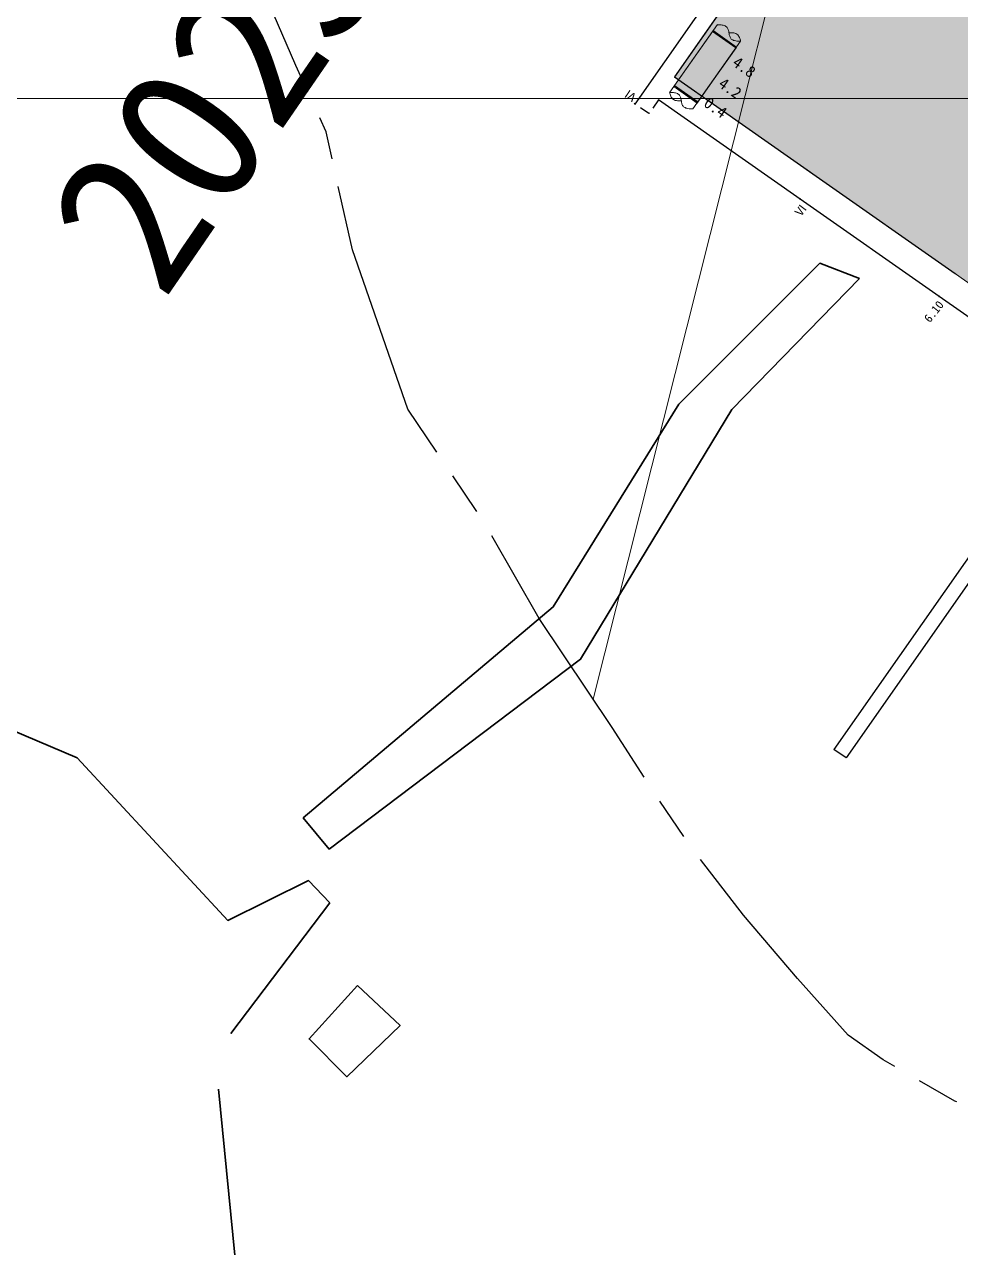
# Model space of a CAD drawing. Header units: inches. Extents: x 36473197 to 36486087, y 3899343 to 3911260.
# Drawn here: x 36479077.5 to 36479405.3, y 3903597.6 to 3904025.9 of the extents above; entities that cross this region are included whole.
import ezdxf

# ---------------------------------------------------------------- set-up
doc = ezdxf.new("R2010")
doc.units = ezdxf.units.IN
doc.header["$MEASUREMENT"] = 0
doc.linetypes.add('可采边界', pattern=[0.047, 0.02, -0.002, 0.003, -0.002, 0.02])
doc.linetypes.add('虚线', pattern=[0.0045, 0.00175, -0.001, 0.00175])
for name, color, linetype, lineweight in [('4煤底板等值线', 7, 'Continuous', 0), ('可采边界', 7, 'Continuous', 0), ('小柱状', 7, 'Continuous', 0), ('居民地', 7, 'Continuous', 0), ('居民地新', 7, 'Continuous', 0), ('巷道', 7, 'Continuous', 0), ('巷道掘进尺', 7, 'Continuous', 0), ('巷道注记', 7, 'Continuous', 0), ('经纬网', 7, 'Continuous', 0), ('西区开拓设计', 7, 'Continuous', 0), ('采掘图', 7, 'Continuous', 0), ('采空区', 7, 'Continuous', 0)]:
    doc.layers.add(name, color=color, linetype=linetype, lineweight=lineweight)
doc.styles.add('宋体', font='SIMSUN.TTC')
doc.styles.add('黑体', font='simhei.ttf')

msp = doc.modelspace()

# ---------------------------------------------------------------- hatches: boundary and pattern name
at = {"layer": '小柱状'}
msp.add_hatch(color=7, dxfattribs=at).paths.add_polyline_path([(36479305.12, 3904004.56), (36479313.29, 3903998.8), (36479326.66, 3904017.76), (36479318.49, 3904023.52)], flags=17)
at = {"layer": '小柱状', "lineweight": 0}
h = msp.add_hatch(dxfattribs=at)
h.set_pattern_fill('细粒砂岩_1', color=256, scale=100, angle=-35, style=0, pattern_type=2)
h.set_pattern_definition([(145, (36479318.69775, 3904017.6608), (-0.344146, -0.49149), [0.007222, -0.592778]), (145, (36479318.7019, 3904017.6591), (-0.344146, -0.49149), [0.016, -0.584]), (145, (36479318.70454, 3904017.6585), (-0.344146, -0.49149), [0.021, -0.579]), (145, (36479318.70697, 3904017.658), (-0.344146, -0.49149), [0.02552, -0.57448]), (145, (36479318.7086, 3904017.6581), (-0.344146, -0.49149), [0.02812, -0.57188]), (145, (36479318.71025, 3904017.65816), (-0.344146, -0.49149), [0.03072, -0.56928]), (145, (36479318.7119, 3904017.65823), (-0.344146, -0.49149), [0.03332, -0.56668]), (145, (36479318.71344, 3904017.65837), (-0.344146, -0.49149), [0.035708, -0.564292]), (145, (36479318.71464, 3904017.65874), (-0.344146, -0.49149), [0.037246, -0.562754]), (145, (36479318.71584, 3904017.6591), (-0.344146, -0.49149), [0.038785, -0.561215]), (145, (36479318.71705, 3904017.6595), (-0.344146, -0.49149), [0.040323, -0.559677]), (145, (36479318.71825, 3904017.6599), (-0.344146, -0.49149), [0.04186, -0.55814]), (145, (36479318.71945, 3904017.66026), (-0.344146, -0.49149), [9e-17, -0.6]), (145, (36479318.71945, 3904017.66026), (-0.344146, -0.49149), [0.0434, -0.5566]), (145, (36479318.72035, 3904017.66085), (-0.344146, -0.49149), [0.0442, -0.5558]), (145, (36479318.72126, 3904017.66144), (-0.344146, -0.49149), [0.045, -0.555]), (145, (36479318.72216, 3904017.662), (-0.344146, -0.49149), [0.0458, -0.5542]), (145, (36479318.72306, 3904017.6626), (-0.344146, -0.49149), [0.0466, -0.5534]), (145, (36479318.72396, 3904017.6632), (-0.344146, -0.49149), [0.0474, -0.5526]), (145, (36479318.72486, 3904017.6638), (-0.344146, -0.49149), [4e-17, -0.6]), (145, (36479318.72486, 3904017.6638), (-0.344146, -0.49149), [0.0482, -0.5518]), (145, (36479318.72555, 3904017.66453), (-0.344146, -0.49149), [0.048477, -0.551523]), (145, (36479318.72624, 3904017.6653), (-0.344146, -0.49149), [0.048754, -0.551246]), (145, (36479318.7269, 3904017.666), (-0.344146, -0.49149), [0.04903, -0.55097]), (145, (36479318.7276, 3904017.66675), (-0.344146, -0.49149), [0.049308, -0.550692]), (145, (36479318.7283, 3904017.6675), (-0.344146, -0.49149), [0.049585, -0.550415]), (145, (36479318.729, 3904017.66823), (-0.344146, -0.49149), [0.04986, -0.55014]), (145, (36479318.72956, 3904017.66905), (-0.344146, -0.49149), [0.04986, -0.55014]), (145, (36479318.73, 3904017.66995), (-0.344146, -0.49149), [0.049585, -0.550415]), (145, (36479318.7305, 3904017.67085), (-0.344146, -0.49149), [0.049308, -0.550692]), (145, (36479318.73094, 3904017.67175), (-0.344146, -0.49149), [0.04903, -0.55097]), (145, (36479318.7314, 3904017.67265), (-0.344146, -0.49149), [0.048754, -0.551246]), (145, (36479318.73186, 3904017.67354), (-0.344146, -0.49149), [0.048477, -0.551523]), (145, (36479318.7323, 3904017.67444), (-0.344146, -0.49149), [0.0482, -0.5518]), (145, (36479318.69283, 3904017.7021), (-0.344146, -0.49149), [4e-17, -0.6]), (145, (36479318.73256, 3904017.6755), (-0.344146, -0.49149), [0.0474, -0.5526]), (145, (36479318.7328, 3904017.67654), (-0.344146, -0.49149), [0.0466, -0.5534]), (145, (36479318.73306, 3904017.6776), (-0.344146, -0.49149), [0.0458, -0.5542]), (145, (36479318.7333, 3904017.67864), (-0.344146, -0.49149), [0.045, -0.555]), (145, (36479318.73355, 3904017.6797), (-0.344146, -0.49149), [0.0442, -0.5558]), (145, (36479318.7338, 3904017.68073), (-0.344146, -0.49149), [0.0434, -0.5566]), (145, (36479318.69824, 3904017.7056), (-0.344146, -0.49149), [0, -0.6]), (145, (36479318.73374, 3904017.682), (-0.344146, -0.49149), [0.04186, -0.55814]), (145, (36479318.7337, 3904017.68326), (-0.344146, -0.49149), [0.040323, -0.559677]), (145, (36479318.7336, 3904017.6845), (-0.344146, -0.49149), [0.038785, -0.561215]), (145, (36479318.73357, 3904017.6858), (-0.344146, -0.49149), [0.037246, -0.562754]), (145, (36479318.7335, 3904017.68704), (-0.344146, -0.49149), [0.035708, -0.564292]), (145, (36479318.7331, 3904017.68854), (-0.344146, -0.49149), [0.03332, -0.56668]), (145, (36479318.7326, 3904017.6901), (-0.344146, -0.49149), [0.03072, -0.56928]), (145, (36479318.7321, 3904017.6917), (-0.344146, -0.49149), [0.02812, -0.57188]), (145, (36479318.73163, 3904017.69323), (-0.344146, -0.49149), [0.02552, -0.57448]), (145, (36479318.73035, 3904017.69535), (-0.344146, -0.49149), [0.021, -0.579]), (145, (36479318.7289, 3904017.6976), (-0.344146, -0.49149), [0.016, -0.584]), (145, (36479318.7269, 3904017.69995), (-0.344146, -0.49149), [0.01011, -0.58989]), (145, (36479318.6368, 3904017.7007), (-0.344146, -0.49149), [0.007222, -0.592778]), (145, (36479318.64097, 3904017.699), (-0.344146, -0.49149), [0.016, -0.584]), (145, (36479318.6436, 3904017.69836), (-0.344146, -0.49149), [0.021, -0.579]), (145, (36479318.646, 3904017.6979), (-0.344146, -0.49149), [0.02552, -0.57448]), (145, (36479318.64765, 3904017.69796), (-0.344146, -0.49149), [0.02812, -0.57188]), (145, (36479318.6493, 3904017.69803), (-0.344146, -0.49149), [0.03072, -0.56928]), (145, (36479318.65093, 3904017.6981), (-0.344146, -0.49149), [0.03332, -0.56668]), (145, (36479318.6525, 3904017.69824), (-0.344146, -0.49149), [0.035708, -0.564292]), (145, (36479318.6537, 3904017.6986), (-0.344146, -0.49149), [0.037246, -0.562754]), (145, (36479318.6549, 3904017.699), (-0.344146, -0.49149), [0.038785, -0.561215]), (145, (36479318.6561, 3904017.6994), (-0.344146, -0.49149), [0.040323, -0.559677]), (145, (36479318.6573, 3904017.69975), (-0.344146, -0.49149), [0.04186, -0.55814]), (145, (36479318.6585, 3904017.7001), (-0.344146, -0.49149), [2e-17, -0.6]), (145, (36479318.6585, 3904017.7001), (-0.344146, -0.49149), [0.0434, -0.5566]), (145, (36479318.6594, 3904017.7007), (-0.344146, -0.49149), [0.0442, -0.5558]), (145, (36479318.6603, 3904017.7013), (-0.344146, -0.49149), [0.045, -0.555]), (145, (36479318.6612, 3904017.7019), (-0.344146, -0.49149), [0.0458, -0.5542]), (145, (36479318.6621, 3904017.7025), (-0.344146, -0.49149), [0.0466, -0.5534]), (145, (36479318.663, 3904017.7031), (-0.344146, -0.49149), [0.0474, -0.5526]), (145, (36479318.6639, 3904017.70367), (-0.344146, -0.49149), [2e-17, -0.6]), (145, (36479318.6639, 3904017.70367), (-0.344146, -0.49149), [0.0482, -0.5518]), (145, (36479318.6646, 3904017.7044), (-0.344146, -0.49149), [0.048477, -0.551523]), (145, (36479318.6653, 3904017.70515), (-0.344146, -0.49149), [0.048754, -0.551246]), (145, (36479318.66597, 3904017.7059), (-0.344146, -0.49149), [0.04903, -0.55097]), (145, (36479318.66666, 3904017.7066), (-0.344146, -0.49149), [0.049308, -0.550692]), (145, (36479318.66734, 3904017.70737), (-0.344146, -0.49149), [0.049585, -0.550415]), (145, (36479318.668, 3904017.7081), (-0.344146, -0.49149), [0.04986, -0.55014]), (145, (36479318.6686, 3904017.7089), (-0.344146, -0.49149), [0.04986, -0.55014]), (145, (36479318.66906, 3904017.7098), (-0.344146, -0.49149), [0.049585, -0.550415]), (145, (36479318.6695, 3904017.7107), (-0.344146, -0.49149), [0.049308, -0.550692]), (145, (36479318.67, 3904017.7116), (-0.344146, -0.49149), [0.04903, -0.55097]), (145, (36479318.67044, 3904017.7125), (-0.344146, -0.49149), [0.048754, -0.551246]), (145, (36479318.6709, 3904017.7134), (-0.344146, -0.49149), [0.048477, -0.551523]), (145, (36479318.67136, 3904017.7143), (-0.344146, -0.49149), [0.0482, -0.5518]), (145, (36479318.6319, 3904017.74196), (-0.344146, -0.49149), [0, -0.6]), (145, (36479318.6716, 3904017.71536), (-0.344146, -0.49149), [0.0474, -0.5526]), (145, (36479318.67186, 3904017.7164), (-0.344146, -0.49149), [0.0466, -0.5534]), (145, (36479318.6721, 3904017.71746), (-0.344146, -0.49149), [0.0458, -0.5542]), (145, (36479318.67235, 3904017.7185), (-0.344146, -0.49149), [0.045, -0.555]), (145, (36479318.6726, 3904017.71956), (-0.344146, -0.49149), [0.0442, -0.5558]), (145, (36479318.67284, 3904017.7206), (-0.344146, -0.49149), [0.0434, -0.5566]), (145, (36479318.6373, 3904017.7455), (-0.344146, -0.49149), [4e-17, -0.6]), (145, (36479318.6728, 3904017.72187), (-0.344146, -0.49149), [0.04186, -0.55814]), (145, (36479318.6727, 3904017.7231), (-0.344146, -0.49149), [0.040323, -0.559677]), (145, (36479318.6727, 3904017.7244), (-0.344146, -0.49149), [0.038785, -0.561215]), (145, (36479318.6726, 3904017.72565), (-0.344146, -0.49149), [0.037246, -0.562754]), (145, (36479318.67256, 3904017.7269), (-0.344146, -0.49149), [0.035708, -0.564292]), (145, (36479318.67215, 3904017.7284), (-0.344146, -0.49149), [0.03332, -0.56668]), (145, (36479318.67166, 3904017.73), (-0.344146, -0.49149), [0.03072, -0.56928]), (145, (36479318.67117, 3904017.73154), (-0.344146, -0.49149), [0.02812, -0.57188]), (145, (36479318.6707, 3904017.7331), (-0.344146, -0.49149), [0.02552, -0.57448]), (145, (36479318.6694, 3904017.7352), (-0.344146, -0.49149), [0.021, -0.579]), (145, (36479318.6679, 3904017.7375), (-0.344146, -0.49149), [0.016, -0.584]), (145, (36479318.666, 3904017.7398), (-0.344146, -0.49149), [0.01011, -0.58989]), (145, (36479318.57496, 3904017.7468), (-0.344146, -0.49149), [0.007222, -0.592778]), (145, (36479318.57913, 3904017.7451), (-0.344146, -0.49149), [0.016, -0.584]), (145, (36479318.58175, 3904017.74447), (-0.344146, -0.49149), [0.021, -0.579]), (145, (36479318.5842, 3904017.744), (-0.344146, -0.49149), [0.02552, -0.57448]), (145, (36479318.5858, 3904017.74406), (-0.344146, -0.49149), [0.02812, -0.57188]), (145, (36479318.58745, 3904017.74414), (-0.344146, -0.49149), [0.03072, -0.56928]), (145, (36479318.5891, 3904017.7442), (-0.344146, -0.49149), [0.03332, -0.56668]), (145, (36479318.59064, 3904017.74435), (-0.344146, -0.49149), [0.035708, -0.564292]), (145, (36479318.59185, 3904017.7447), (-0.344146, -0.49149), [0.037246, -0.562754]), (145, (36479318.59305, 3904017.7451), (-0.344146, -0.49149), [0.038785, -0.561215]), (145, (36479318.59426, 3904017.7455), (-0.344146, -0.49149), [0.040323, -0.559677]), (145, (36479318.59546, 3904017.74586), (-0.344146, -0.49149), [0.04186, -0.55814]), (145, (36479318.59666, 3904017.74624), (-0.344146, -0.49149), [0, -0.6]), (145, (36479318.59666, 3904017.74624), (-0.344146, -0.49149), [0.0434, -0.5566]), (145, (36479318.59756, 3904017.7468), (-0.344146, -0.49149), [0.0442, -0.5558]), (145, (36479318.59847, 3904017.7474), (-0.344146, -0.49149), [0.045, -0.555]), (145, (36479318.59937, 3904017.748), (-0.344146, -0.49149), [0.0458, -0.5542]), (145, (36479318.60027, 3904017.7486), (-0.344146, -0.49149), [0.0466, -0.5534]), (145, (36479318.60117, 3904017.7492), (-0.344146, -0.49149), [0.0474, -0.5526]), (145, (36479318.6021, 3904017.7498), (-0.344146, -0.49149), [3e-17, -0.6]), (145, (36479318.6021, 3904017.7498), (-0.344146, -0.49149), [0.0482, -0.5518]), (145, (36479318.60276, 3904017.7505), (-0.344146, -0.49149), [0.048477, -0.551523]), (145, (36479318.60344, 3904017.75125), (-0.344146, -0.49149), [0.048754, -0.551246]), (145, (36479318.60413, 3904017.752), (-0.344146, -0.49149), [0.04903, -0.55097]), (145, (36479318.6048, 3904017.75273), (-0.344146, -0.49149), [0.049308, -0.550692]), (145, (36479318.6055, 3904017.7535), (-0.344146, -0.49149), [0.049585, -0.550415]), (145, (36479318.6062, 3904017.7542), (-0.344146, -0.49149), [0.04986, -0.55014]), (145, (36479318.60677, 3904017.75503), (-0.344146, -0.49149), [0.04986, -0.55014]), (145, (36479318.6072, 3904017.7559), (-0.344146, -0.49149), [0.049585, -0.550415]), (145, (36479318.6077, 3904017.7568), (-0.344146, -0.49149), [0.049308, -0.550692]), (145, (36479318.60815, 3904017.7577), (-0.344146, -0.49149), [0.04903, -0.55097]), (145, (36479318.6086, 3904017.7586), (-0.344146, -0.49149), [0.048754, -0.551246]), (145, (36479318.60907, 3904017.7595), (-0.344146, -0.49149), [0.048477, -0.551523]), (145, (36479318.6095, 3904017.7604), (-0.344146, -0.49149), [0.0482, -0.5518]), (145, (36479318.57004, 3904017.78807), (-0.344146, -0.49149), [3e-17, -0.6]), (145, (36479318.6098, 3904017.7615), (-0.344146, -0.49149), [0.0474, -0.5526]), (145, (36479318.61, 3904017.7625), (-0.344146, -0.49149), [0.0466, -0.5534]), (145, (36479318.61026, 3904017.76357), (-0.344146, -0.49149), [0.0458, -0.5542]), (145, (36479318.6105, 3904017.7646), (-0.344146, -0.49149), [0.045, -0.555]), (145, (36479318.61076, 3904017.76567), (-0.344146, -0.49149), [0.0442, -0.5558]), (145, (36479318.611, 3904017.7667), (-0.344146, -0.49149), [0.0434, -0.5566]), (145, (36479318.57545, 3904017.7916), (-0.344146, -0.49149), [3e-17, -0.6]), (145, (36479318.61095, 3904017.768), (-0.344146, -0.49149), [0.04186, -0.55814]), (145, (36479318.6109, 3904017.76923), (-0.344146, -0.49149), [0.040323, -0.559677]), (145, (36479318.61083, 3904017.7705), (-0.344146, -0.49149), [0.038785, -0.561215]), (145, (36479318.6108, 3904017.77176), (-0.344146, -0.49149), [0.037246, -0.562754]), (145, (36479318.6107, 3904017.773), (-0.344146, -0.49149), [0.035708, -0.564292]), (145, (36479318.6103, 3904017.7745), (-0.344146, -0.49149), [0.03332, -0.56668]), (145, (36479318.6098, 3904017.7761), (-0.344146, -0.49149), [0.03072, -0.56928]), (145, (36479318.60933, 3904017.77765), (-0.344146, -0.49149), [0.02812, -0.57188]), (145, (36479318.60884, 3904017.7792), (-0.344146, -0.49149), [0.02552, -0.57448]), (145, (36479318.60756, 3904017.7813), (-0.344146, -0.49149), [0.021, -0.579]), (145, (36479318.6061, 3904017.7836), (-0.344146, -0.49149), [0.016, -0.584]), (145, (36479318.60414, 3904017.7859), (-0.344146, -0.49149), [0.01011, -0.58989]), (145, (36479318.27993, 3904017.5871), (-0.344146, -0.49149), [0.007222, -0.592778]), (145, (36479318.2841, 3904017.58543), (-0.344146, -0.49149), [0.016, -0.584]), (145, (36479318.2867, 3904017.5848), (-0.344146, -0.49149), [0.021, -0.579]), (145, (36479318.28915, 3904017.58434), (-0.344146, -0.49149), [0.02552, -0.57448]), (145, (36479318.2908, 3904017.5844), (-0.344146, -0.49149), [0.02812, -0.57188]), (145, (36479318.2924, 3904017.5845), (-0.344146, -0.49149), [0.03072, -0.56928]), (145, (36479318.29407, 3904017.58456), (-0.344146, -0.49149), [0.03332, -0.56668]), (145, (36479318.2956, 3904017.5847), (-0.344146, -0.49149), [0.035708, -0.564292]), (145, (36479318.2968, 3904017.5851), (-0.344146, -0.49149), [0.037246, -0.562754]), (145, (36479318.298, 3904017.58545), (-0.344146, -0.49149), [0.038785, -0.561215]), (145, (36479318.2992, 3904017.5858), (-0.344146, -0.49149), [0.040323, -0.559677]), (145, (36479318.30043, 3904017.5862), (-0.344146, -0.49149), [0.04186, -0.55814]), (145, (36479318.30164, 3904017.5866), (-0.344146, -0.49149), [1e-17, -0.6]), (145, (36479318.30164, 3904017.5866), (-0.344146, -0.49149), [0.0434, -0.5566]), (145, (36479318.30254, 3904017.5872), (-0.344146, -0.49149), [0.0442, -0.5558]), (145, (36479318.30344, 3904017.58776), (-0.344146, -0.49149), [0.045, -0.555]), (145, (36479318.30434, 3904017.58835), (-0.344146, -0.49149), [0.0458, -0.5542]), (145, (36479318.30524, 3904017.58894), (-0.344146, -0.49149), [0.0466, -0.5534]), (145, (36479318.30614, 3904017.58953), (-0.344146, -0.49149), [0.0474, -0.5526]), (145, (36479318.30704, 3904017.5901), (-0.344146, -0.49149), [0, -0.6]), (145, (36479318.30704, 3904017.5901), (-0.344146, -0.49149), [0.0482, -0.5518]), (145, (36479318.3077, 3904017.59086), (-0.344146, -0.49149), [0.048477, -0.551523]), (145, (36479318.3084, 3904017.5916), (-0.344146, -0.49149), [0.048754, -0.551246]), (145, (36479318.3091, 3904017.59234), (-0.344146, -0.49149), [0.04903, -0.55097]), (145, (36479318.3098, 3904017.5931), (-0.344146, -0.49149), [0.049308, -0.550692]), (145, (36479318.3105, 3904017.5938), (-0.344146, -0.49149), [0.049585, -0.550415]), (145, (36479318.31116, 3904017.59456), (-0.344146, -0.49149), [0.04986, -0.55014]), (145, (36479318.31174, 3904017.5954), (-0.344146, -0.49149), [0.04986, -0.55014]), (145, (36479318.3122, 3904017.5963), (-0.344146, -0.49149), [0.049585, -0.550415]), (145, (36479318.31266, 3904017.5972), (-0.344146, -0.49149), [0.049308, -0.550692]), (145, (36479318.3131, 3904017.5981), (-0.344146, -0.49149), [0.04903, -0.55097]), (145, (36479318.3136, 3904017.599), (-0.344146, -0.49149), [0.048754, -0.551246]), (145, (36479318.31404, 3904017.5999), (-0.344146, -0.49149), [0.048477, -0.551523]), (145, (36479318.3145, 3904017.6008), (-0.344146, -0.49149), [0.0482, -0.5518]), (145, (36479318.275, 3904017.6284), (-0.344146, -0.49149), [2e-17, -0.6]), (145, (36479318.31475, 3904017.6018), (-0.344146, -0.49149), [0.0474, -0.5526]), (145, (36479318.315, 3904017.60287), (-0.344146, -0.49149), [0.0466, -0.5534]), (145, (36479318.31524, 3904017.6039), (-0.344146, -0.49149), [0.0458, -0.5542]), (145, (36479318.3155, 3904017.60496), (-0.344146, -0.49149), [0.045, -0.555]), (145, (36479318.3157, 3904017.606), (-0.344146, -0.49149), [0.0442, -0.5558]), (145, (36479318.316, 3904017.60706), (-0.344146, -0.49149), [0.0434, -0.5566]), (145, (36479318.2804, 3904017.63196), (-0.344146, -0.49149), [4e-17, -0.6]), (145, (36479318.3159, 3904017.6083), (-0.344146, -0.49149), [0.04186, -0.55814]), (145, (36479318.31586, 3904017.6096), (-0.344146, -0.49149), [0.040323, -0.559677]), (145, (36479318.3158, 3904017.61084), (-0.344146, -0.49149), [0.038785, -0.561215]), (145, (36479318.31575, 3904017.6121), (-0.344146, -0.49149), [0.037246, -0.562754]), (145, (36479318.3157, 3904017.61336), (-0.344146, -0.49149), [0.035708, -0.564292]), (145, (36479318.3153, 3904017.61487), (-0.344146, -0.49149), [0.03332, -0.56668]), (145, (36479318.3148, 3904017.61643), (-0.344146, -0.49149), [0.03072, -0.56928]), (145, (36479318.3143, 3904017.618), (-0.344146, -0.49149), [0.02812, -0.57188]), (145, (36479318.3138, 3904017.61956), (-0.344146, -0.49149), [0.02552, -0.57448]), (145, (36479318.31254, 3904017.6217), (-0.344146, -0.49149), [0.021, -0.579]), (145, (36479318.31106, 3904017.62393), (-0.344146, -0.49149), [0.016, -0.584]), (145, (36479318.3091, 3904017.6263), (-0.344146, -0.49149), [0.01011, -0.58989]), (145, (36479318.219, 3904017.627), (-0.344146, -0.49149), [0.007222, -0.592778]), (145, (36479318.22315, 3904017.6253), (-0.344146, -0.49149), [0.016, -0.584]), (145, (36479318.2258, 3904017.6247), (-0.344146, -0.49149), [0.021, -0.579]), (145, (36479318.2282, 3904017.6242), (-0.344146, -0.49149), [0.02552, -0.57448]), (145, (36479318.22983, 3904017.6243), (-0.344146, -0.49149), [0.02812, -0.57188]), (145, (36479318.2315, 3904017.62436), (-0.344146, -0.49149), [0.03072, -0.56928]), (145, (36479318.2331, 3904017.62443), (-0.344146, -0.49149), [0.03332, -0.56668]), (145, (36479318.23466, 3904017.62457), (-0.344146, -0.49149), [0.035708, -0.564292]), (145, (36479318.23587, 3904017.62494), (-0.344146, -0.49149), [0.037246, -0.562754]), (145, (36479318.2371, 3904017.6253), (-0.344146, -0.49149), [0.038785, -0.561215]), (145, (36479318.2383, 3904017.6257), (-0.344146, -0.49149), [0.040323, -0.559677]), (145, (36479318.2395, 3904017.6261), (-0.344146, -0.49149), [0.04186, -0.55814]), (145, (36479318.2407, 3904017.62646), (-0.344146, -0.49149), [0, -0.6]), (145, (36479318.2407, 3904017.62646), (-0.344146, -0.49149), [0.0434, -0.5566]), (145, (36479318.2416, 3904017.62705), (-0.344146, -0.49149), [0.0442, -0.5558]), (145, (36479318.2425, 3904017.62763), (-0.344146, -0.49149), [0.045, -0.555]), (145, (36479318.2434, 3904017.6282), (-0.344146, -0.49149), [0.0458, -0.5542]), (145, (36479318.2443, 3904017.6288), (-0.344146, -0.49149), [0.0466, -0.5534]), (145, (36479318.2452, 3904017.6294), (-0.344146, -0.49149), [0.0474, -0.5526]), (145, (36479318.2461, 3904017.63), (-0.344146, -0.49149), [2e-17, -0.6]), (145, (36479318.2461, 3904017.63), (-0.344146, -0.49149), [0.0482, -0.5518]), (145, (36479318.2468, 3904017.63073), (-0.344146, -0.49149), [0.048477, -0.551523]), (145, (36479318.24746, 3904017.6315), (-0.344146, -0.49149), [0.048754, -0.551246]), (145, (36479318.24815, 3904017.6322), (-0.344146, -0.49149), [0.04903, -0.55097]), (145, (36479318.24884, 3904017.63295), (-0.344146, -0.49149), [0.049308, -0.550692]), (145, (36479318.2495, 3904017.6337), (-0.344146, -0.49149), [0.049585, -0.550415]), (145, (36479318.2502, 3904017.63443), (-0.344146, -0.49149), [0.04986, -0.55014]), (145, (36479318.2508, 3904017.63525), (-0.344146, -0.49149), [0.04986, -0.55014]), (145, (36479318.25124, 3904017.63615), (-0.344146, -0.49149), [0.049585, -0.550415]), (145, (36479318.2517, 3904017.63705), (-0.344146, -0.49149), [0.049308, -0.550692]), (145, (36479318.25217, 3904017.63795), (-0.344146, -0.49149), [0.04903, -0.55097]), (145, (36479318.2526, 3904017.63885), (-0.344146, -0.49149), [0.048754, -0.551246]), (145, (36479318.2531, 3904017.63974), (-0.344146, -0.49149), [0.048477, -0.551523]), (145, (36479318.25355, 3904017.64064), (-0.344146, -0.49149), [0.0482, -0.5518]), (145, (36479318.21406, 3904017.6683), (-0.344146, -0.49149), [2e-17, -0.6]), (145, (36479318.2538, 3904017.6417), (-0.344146, -0.49149), [0.0474, -0.5526]), (145, (36479318.25404, 3904017.64274), (-0.344146, -0.49149), [0.0466, -0.5534]), (145, (36479318.2543, 3904017.6438), (-0.344146, -0.49149), [0.0458, -0.5542]), (145, (36479318.2545, 3904017.64484), (-0.344146, -0.49149), [0.045, -0.555]), (145, (36479318.2548, 3904017.6459), (-0.344146, -0.49149), [0.0442, -0.5558]), (145, (36479318.255, 3904017.64693), (-0.344146, -0.49149), [0.0434, -0.5566]), (145, (36479318.21947, 3904017.6718), (-0.344146, -0.49149), [2e-17, -0.6]), (145, (36479318.25496, 3904017.6482), (-0.344146, -0.49149), [0.04186, -0.55814]), (145, (36479318.2549, 3904017.64946), (-0.344146, -0.49149), [0.040323, -0.559677]), (145, (36479318.25485, 3904017.6507), (-0.344146, -0.49149), [0.038785, -0.561215]), (145, (36479318.2548, 3904017.652), (-0.344146, -0.49149), [0.037246, -0.562754]), (145, (36479318.25474, 3904017.65324), (-0.344146, -0.49149), [0.035708, -0.564292]), (145, (36479318.25433, 3904017.65474), (-0.344146, -0.49149), [0.03332, -0.56668]), (145, (36479318.25384, 3904017.6563), (-0.344146, -0.49149), [0.03072, -0.56928]), (145, (36479318.25335, 3904017.65787), (-0.344146, -0.49149), [0.02812, -0.57188]), (145, (36479318.25286, 3904017.65943), (-0.344146, -0.49149), [0.02552, -0.57448]), (145, (36479318.2516, 3904017.66155), (-0.344146, -0.49149), [0.021, -0.579]), (145, (36479318.2501, 3904017.6638), (-0.344146, -0.49149), [0.016, -0.584]), (145, (36479318.24816, 3904017.66615), (-0.344146, -0.49149), [0.01011, -0.58989]), (145, (36479318.15714, 3904017.6731), (-0.344146, -0.49149), [0.007222, -0.592778]), (145, (36479318.1613, 3904017.6714), (-0.344146, -0.49149), [0.016, -0.584]), (145, (36479318.16393, 3904017.6708), (-0.344146, -0.49149), [0.021, -0.579]), (145, (36479318.16636, 3904017.6703), (-0.344146, -0.49149), [0.02552, -0.57448]), (145, (36479318.168, 3904017.6704), (-0.344146, -0.49149), [0.02812, -0.57188]), (145, (36479318.16964, 3904017.67046), (-0.344146, -0.49149), [0.03072, -0.56928]), (145, (36479318.1713, 3904017.67054), (-0.344146, -0.49149), [0.03332, -0.56668]), (145, (36479318.1728, 3904017.6707), (-0.344146, -0.49149), [0.035708, -0.564292]), (145, (36479318.174, 3904017.67105), (-0.344146, -0.49149), [0.037246, -0.562754]), (145, (36479318.17523, 3904017.6714), (-0.344146, -0.49149), [0.038785, -0.561215]), (145, (36479318.17644, 3904017.6718), (-0.344146, -0.49149), [0.040323, -0.559677]), (145, (36479318.17764, 3904017.6722), (-0.344146, -0.49149), [0.04186, -0.55814]), (145, (36479318.17884, 3904017.67256), (-0.344146, -0.49149), [2e-17, -0.6]), (145, (36479318.17884, 3904017.67256), (-0.344146, -0.49149), [0.0434, -0.5566]), (145, (36479318.17975, 3904017.67315), (-0.344146, -0.49149), [0.0442, -0.5558]), (145, (36479318.18065, 3904017.67374), (-0.344146, -0.49149), [0.045, -0.555]), (145, (36479318.18155, 3904017.67433), (-0.344146, -0.49149), [0.0458, -0.5542]), (145, (36479318.18245, 3904017.6749), (-0.344146, -0.49149), [0.0466, -0.5534]), (145, (36479318.18335, 3904017.6755), (-0.344146, -0.49149), [0.0474, -0.5526]), (145, (36479318.18425, 3904017.6761), (-0.344146, -0.49149), [0, -0.6]), (145, (36479318.18425, 3904017.6761), (-0.344146, -0.49149), [0.0482, -0.5518]), (145, (36479318.18494, 3904017.67684), (-0.344146, -0.49149), [0.048477, -0.551523]), (145, (36479318.1856, 3904017.6776), (-0.344146, -0.49149), [0.048754, -0.551246]), (145, (36479318.1863, 3904017.6783), (-0.344146, -0.49149), [0.04903, -0.55097]), (145, (36479318.187, 3904017.67906), (-0.344146, -0.49149), [0.049308, -0.550692]), (145, (36479318.1877, 3904017.6798), (-0.344146, -0.49149), [0.049585, -0.550415]), (145, (36479318.1884, 3904017.68054), (-0.344146, -0.49149), [0.04986, -0.55014]), (145, (36479318.18895, 3904017.68136), (-0.344146, -0.49149), [0.04986, -0.55014]), (145, (36479318.1894, 3904017.68226), (-0.344146, -0.49149), [0.049585, -0.550415]), (145, (36479318.18987, 3904017.68316), (-0.344146, -0.49149), [0.049308, -0.550692]), (145, (36479318.1903, 3904017.68405), (-0.344146, -0.49149), [0.04903, -0.55097]), (145, (36479318.1908, 3904017.68495), (-0.344146, -0.49149), [0.048754, -0.551246]), (145, (36479318.19125, 3904017.68585), (-0.344146, -0.49149), [0.048477, -0.551523]), (145, (36479318.1917, 3904017.68675), (-0.344146, -0.49149), [0.0482, -0.5518]), (145, (36479318.1522, 3904017.7144), (-0.344146, -0.49149), [0, -0.6]), (145, (36479318.19195, 3904017.6878), (-0.344146, -0.49149), [0.0474, -0.5526]), (145, (36479318.1922, 3904017.68885), (-0.344146, -0.49149), [0.0466, -0.5534]), (145, (36479318.19245, 3904017.6899), (-0.344146, -0.49149), [0.0458, -0.5542]), (145, (36479318.1927, 3904017.69094), (-0.344146, -0.49149), [0.045, -0.555]), (145, (36479318.19294, 3904017.692), (-0.344146, -0.49149), [0.0442, -0.5558]), (145, (36479318.1932, 3904017.69304), (-0.344146, -0.49149), [0.0434, -0.5566]), (145, (36479318.15763, 3904017.71793), (-0.344146, -0.49149), [4e-17, -0.6]), (145, (36479318.1931, 3904017.6943), (-0.344146, -0.49149), [0.04186, -0.55814]), (145, (36479318.1931, 3904017.69556), (-0.344146, -0.49149), [0.040323, -0.559677]), (145, (36479318.193, 3904017.6968), (-0.344146, -0.49149), [0.038785, -0.561215]), (145, (36479318.19296, 3904017.6981), (-0.344146, -0.49149), [0.037246, -0.562754]), (145, (36479318.1929, 3904017.69934), (-0.344146, -0.49149), [0.035708, -0.564292]), (145, (36479318.1925, 3904017.70085), (-0.344146, -0.49149), [0.03332, -0.56668]), (145, (36479318.192, 3904017.7024), (-0.344146, -0.49149), [0.03072, -0.56928]), (145, (36479318.1915, 3904017.704), (-0.344146, -0.49149), [0.02812, -0.57188]), (145, (36479318.191, 3904017.70554), (-0.344146, -0.49149), [0.02552, -0.57448]), (145, (36479318.18975, 3904017.70766), (-0.344146, -0.49149), [0.021, -0.579]), (145, (36479318.1883, 3904017.7099), (-0.344146, -0.49149), [0.016, -0.584]), (145, (36479318.1863, 3904017.71225), (-0.344146, -0.49149), [0.01011, -0.58989])])
h.paths.add_polyline_path([(36479318.44, 3904023.45), (36479326.61, 3904017.69), (36479326.84, 3904018.01), (36479318.67, 3904023.78)], flags=17)
h = msp.add_hatch(dxfattribs=at)
h.set_pattern_fill('泥岩_1_1', color=256, scale=133.333333, angle=-35, style=0, pattern_type=2)
h.set_pattern_definition([(145, (36479304.6685, 3903998.2739), (-0.45886, -0.65532), [0.266667, -0.533333]), (325, (36479305.00715, 3903998.5251), (0.45886, 0.65532), [0.266667, -0.533333]), (325, (36479304.5102, 3903998.6289), (0.45886, 0.65532), []), (325, (36479304.2807, 3903998.3013), (0.45886, 0.65532), [])])
h.paths.add_polyline_path([(36479304.84, 3904004.16), (36479313.01, 3903998.4), (36479313.24, 3903998.73), (36479305.07, 3904004.49)], flags=17)
at = {"layer": '采空区'}
h = msp.add_hatch(dxfattribs=at)
h.set_pattern_fill('GRAVEL', color=160, scale=105.7901, angle=315, style=0)
h.set_pattern_definition([(148.01184, (36473314.5915, 3905701.285), (-1084.597172, 668.148929), [14.2326, -1409.0277]), (104.96874, (36473302.52, 3905708.825), (324.6044794, -1231.8303788), [24.4235, -2417.9306]), (52.50944, (36473296.2116, 3905732.4196), (-962.331355, -1243.885012), [17.2214, -1704.9166]), (187.27274, (36473263.002, 3905768.459), (2102.0328397, 263.1874473), [22.2411, -2201.8684]), (212.83274, (36473240.94, 3905765.6434), (1158.3555047, 741.3392058), [21.8092, -2159.1096]), (277.27274, (36473222.6146, 3905753.8187), (-263.1874473, 2102.0328397), [22.2411, -2201.8684]), (317.69324, (36473225.43, 3905731.7565), (-1280.6219798, 1170.6976592), [29.4127, -2911.8565]), (352.25434, (36473247.1824, 3905711.959), (2420.6101977, -325.17645), [27.7686, -2749.0955]), (41.42864, (36473274.6976, 3905708.2163), (1207.4330738, 1072.257174), [22.3164, -2209.3282]), (95.23544, (36473291.43, 3905722.983), (97.871316, -1164.383859), [25.4776, -1248.4039]), (142.39644, (36473289.1053, 3905748.3542), (-1366.4368608, 1048.1458982), [32.9481, -3261.8658]), (58.81314, (36473280.145, 3905665.134), (496.519391, 839.493861), [11.2456, -1113.3185]), (91.46824, (36473285.9684, 3905674.7543), (30.423367, -1391.1188315), [21.3947, -2118.0777]), (144.999, (36473285.42, 3905696.14), (-104.18325, -18.3685), [14.961, -134.6488]), (123.19764, (36473296.636, 3905705.639), (300.209131, -484.179015), [8.0568, -797.6166]), (211.80044, (36473292.225, 3905712.38), (294.181173, 159.28875), [11.3939, -558.3032]), (310.96284, (36473282.542, 3905706.377), (263.472196, -275.81238), [18.5058, -598.3512]), (81.56414, (36473294.673, 3905692.402), (-67.44602, -226.73497), [13.3815, -321.1562]), (296.38854, (36473281.5714, 3905772.807), (496.234059, -986.727011), [18.746, -1855.8593]), (350.34524, (36473289.903, 3905756.0144), (-1219.489588, 214.6787046), [15.7269, -1556.9561]), (213.19764, (36473315.51, 3905696.076), (484.179015, 300.209131), [16.1134, -789.56]), (263.60954, (36473302.0264, 3905687.2534), (128.863733, 1096.937817), [18.746, -1855.8593]), (259.44304, (36473216.978, 3905761.419), (116.523425, 557.653236), [18.0774, -885.7936]), (214.77414, (36473213.666, 3905743.647), (1054.173342, 722.9689766), [15.1468, -1499.5369]), (346.80044, (36473211.51, 3905676.666), (557.653113, -116.524019), [16.1134, -789.56]), (297.35304, (36473227.198, 3905672.986), (-655.522998, 1280.9081026), [17.7337, -1755.6316]), (349.44304, (36473202.51, 3905727.715), (-557.653236, 116.523425), [9.0387, -894.8323]), (21.30894, (36473210.408, 3905682.917), (398.364484, 177.657035), [5.3942, -534.0315]), (85.96284, (36473215.434, 3905684.877), (-49.07747, -330.91819), [21.8092, -414.3745]), (106.00804, (36473216.969, 3905706.632), (287.8682655, -1023.463659), [20.2112, -2000.9058]), (223.68914, (36473273.165, 3905704.723), (189.99785, 140.92037), [15.2573, -366.1743]), (273.15624, (36473262.1325, 3905694.1846), (103.8974268, -1807.8518197), [26.6373, -2637.0894]), (340.94444, (36473263.599, 3905667.588), (-802.756619, 288.153284), [10.8917, -1078.284]), (9.999, (36473273.89, 3905664.03), (85.8147, 122.5517), [6.3474, -99.4427]), (40.25544, (36473219.727, 3905709.267), (-655.80883, -545.311972), [14.6968, -1454.9863]), (328.01184, (36473230.9435, 3905718.764), (1084.597172, -668.148929), [28.4652, -1394.7951]), (279.999, (36473255.09, 3905703.68), (122.5517, -85.8147), [27.5054, -78.2847]), (245.30384, (36473259.862, 3905676.597), (545.598409, 1170.411331), [16.7269, -1655.9614]), (174.05364, (36473252.874, 3905661.4), (-435.101397, 30.709156), [15.4033, -754.7603]), (127.64504, (36473237.5534, 3905662.9956), (-1390.8346447, 1795.79545), [25.0791, -2482.838]), (95.42514, (36473222.236, 3905682.8536), (-134.607993, 1372.7503153), [26.532, -2626.6702])])
h.paths.add_polyline_path([(36479305.12, 3904007.54), (36479453.18, 3903903.86), (36480260.46, 3905056.74), (36480110.01, 3905157.1)])

# ---------------------------------------------------------------- linework, layer by layer
at = {"layer": '4煤底板等值线', "color": 7, "linetype": 'Continuous', "lineweight": 0, "flags": 128}
msp.add_lwpolyline([(36479276.62, 3903789.66), (36479428.29, 3904391.9)], dxfattribs=at)
at = {"layer": '可采边界', "linetype": '可采边界', "lineweight": 30, "ltscale": 5000, "flags": 128}
msp.add_lwpolyline([(36479940.42, 3903953.02), (36479874.65, 3903898.66), (36479826.35, 3903843.27), (36479816.61, 3903831.69), (36479797.69, 3903810.66), (36479764.54, 3903776.84), (36479725.56, 3903748.04), (36479696.76, 3903722.67), (36479671.06, 3903703.75), (36479652.81, 3903695.58), (36479626.18, 3903684.85), (36479594.75, 3903672.82), (36479576.48, 3903664.53), (36479530.93, 3903654.24), (36479500, 3903642.02), (36479480.61, 3903635.78), (36479461.83, 3903633.6), (36479438.86, 3903639.13), (36479420.84, 3903642.16), (36479403.24, 3903648.9), (36479378.19, 3903663.4), (36479365.97, 3903671.96), (36479348.23, 3903691.81), (36479329.31, 3903714.07), (36479311.68, 3903736.82), (36479297.34, 3903757.78), (36479283.25, 3903779.73), (36479257.78, 3903817.86), (36479237.65, 3903852.89), (36479211.72, 3903891.18), (36479192.3, 3903946.96), (36479183.15, 3903988.27), (36479172.48, 3904011.49), (36479163.11, 3904033.42), (36479147.48, 3904050.71), (36479125.47, 3904084.67)], dxfattribs=at)
at = {"layer": '小柱状', "color": 7, "linetype": 'Continuous', "lineweight": 0}
for p, q in [((36479303.45, 3904002.19), (36479320.16, 3904025.89)), ((36479311.57, 3903996.36), (36479328.28, 3904020.06))]:
    msp.add_line(p, q, dxfattribs=at)
at = {"layer": '小柱状', "linetype": 'Continuous', "flags": 128}
for points in [[(36479305.07, 3904004.49), (36479313.24, 3903998.73), (36479326.61, 3904017.69), (36479318.44, 3904023.45), (36479305.07, 3904004.49)], [(36479318.44, 3904023.45), (36479326.61, 3904017.69), (36479326.84, 3904018.01), (36479318.67, 3904023.78), (36479318.44, 3904023.45)], [(36479304.84, 3904004.16), (36479313.01, 3903998.4), (36479313.24, 3903998.73), (36479305.07, 3904004.49), (36479304.84, 3904004.16)]]:
    msp.add_lwpolyline(points, dxfattribs=at)
at = {"layer": '小柱状', "color": 7, "linetype": 'Continuous', "flags": 128}
msp.add_lwpolyline([(36479305.07, 3904004.49), (36479313.24, 3903998.73), (36479326.61, 3904017.69), (36479318.44, 3904023.45), (36479305.07, 3904004.49)], dxfattribs=at)
at = {"layer": '小柱状', "color": 7}
msp.add_lwpolyline([(36479305.12, 3904004.56), (36479313.29, 3903998.8), (36479326.66, 3904017.76), (36479318.49, 3904023.52), (36479305.12, 3904004.56)], dxfattribs=at)
at = {"layer": '小柱状', "color": 7, "linetype": 'Continuous', "lineweight": 0, "flags": 128}
for points in [[(36479320.11, 3904025.82), (36479320.16, 3904025.82), (36479320.3, 3904025.82), (36479320.52, 3904025.82), (36479320.8, 3904025.81), (36479321.13, 3904025.79), (36479321.48, 3904025.75), (36479321.85, 3904025.7), (36479322.21, 3904025.62), (36479322.56, 3904025.53), (36479322.87, 3904025.4), (36479323.14, 3904025.24), (36479323.37, 3904025.06), (36479323.56, 3904024.85), (36479323.71, 3904024.62), (36479323.84, 3904024.37), (36479323.94, 3904024.1), (36479324.02, 3904023.82), (36479324.09, 3904023.53), (36479324.14, 3904023.24), (36479324.25, 3904022.64), (36479324.31, 3904022.34), (36479324.37, 3904022.06), (36479324.45, 3904021.78), (36479324.56, 3904021.51), (36479324.68, 3904021.26), (36479324.83, 3904021.03), (36479325.02, 3904020.82), (36479325.25, 3904020.63), (36479325.52, 3904020.48), (36479325.83, 3904020.35), (36479326.18, 3904020.25), (36479326.55, 3904020.18), (36479326.91, 3904020.12), (36479327.27, 3904020.09), (36479327.59, 3904020.07), (36479327.87, 3904020.06), (36479328.09, 3904020.05), (36479328.23, 3904020.05), (36479328.28, 3904020.06)], [(36479324.2, 3904022.94), (36479324.25, 3904022.95), (36479324.39, 3904022.96), (36479324.6, 3904022.98), (36479324.87, 3904023), (36479325.2, 3904023), (36479325.55, 3904022.98), (36479325.91, 3904022.93), (36479326.28, 3904022.84), (36479326.63, 3904022.71), (36479326.96, 3904022.52), (36479327.25, 3904022.27), (36479327.49, 3904021.99), (36479327.7, 3904021.67), (36479327.87, 3904021.34), (36479328, 3904021.02), (36479328.11, 3904020.72), (36479328.19, 3904020.45), (36479328.24, 3904020.24), (36479328.27, 3904020.11), (36479328.28, 3904020.06)], [(36479303.4, 3904002.12), (36479303.45, 3904002.12), (36479303.59, 3904002.12), (36479303.81, 3904002.12), (36479304.09, 3904002.11), (36479304.41, 3904002.09), (36479304.77, 3904002.05), (36479305.13, 3904002), (36479305.5, 3904001.93), (36479305.85, 3904001.83), (36479306.16, 3904001.7), (36479306.43, 3904001.54), (36479306.66, 3904001.36), (36479306.85, 3904001.15), (36479307, 3904000.92), (36479307.12, 3904000.67), (36479307.23, 3904000.4), (36479307.31, 3904000.12), (36479307.37, 3903999.83), (36479307.43, 3903999.54), (36479307.54, 3903998.94), (36479307.59, 3903998.64), (36479307.66, 3903998.36), (36479307.74, 3903998.08), (36479307.84, 3903997.81), (36479307.97, 3903997.56), (36479308.12, 3903997.33), (36479308.31, 3903997.12), (36479308.54, 3903996.93), (36479308.81, 3903996.78), (36479309.12, 3903996.65), (36479309.47, 3903996.55), (36479309.83, 3903996.48), (36479310.2, 3903996.42), (36479310.55, 3903996.39), (36479310.88, 3903996.37), (36479311.16, 3903996.36), (36479311.38, 3903996.35), (36479311.52, 3903996.36), (36479311.57, 3903996.36)], [(36479303.4, 3904002.12), (36479303.41, 3904002.07), (36479303.44, 3904001.93), (36479303.49, 3904001.72), (36479303.57, 3904001.46), (36479303.68, 3904001.16), (36479303.81, 3904000.84), (36479303.98, 3904000.51), (36479304.19, 3904000.19), (36479304.43, 3903999.9), (36479304.72, 3903999.66), (36479305.05, 3903999.47), (36479305.4, 3903999.34), (36479305.77, 3903999.25), (36479306.13, 3903999.2), (36479306.48, 3903999.18), (36479306.8, 3903999.18), (36479307.08, 3903999.19), (36479307.29, 3903999.21), (36479307.43, 3903999.23), (36479307.48, 3903999.24)]]:
    msp.add_lwpolyline(points, dxfattribs=at)
at = {"layer": '居民地', "color": 254, "linetype": 'Continuous', "lineweight": 35, "true_color": 0xd7d7d7}
for p, q in [((36479355.99, 3903942.38, 1205.79), (36479306.62, 3903893)), ((36479355.99, 3903942.38, 1205.79), (36479306.62, 3903893)), ((36479369.88, 3903937.01, 1200.06), (36479355.99, 3903942.38, 1205.79)), ((36479325.18, 3903891.14, 1206.61), (36479369.88, 3903937.01, 1200.06)), ((36479325.18, 3903891.14, 1206.61), (36479369.88, 3903937.01, 1200.06)), ((36479306.62, 3903893), (36479262.65, 3903821.97, 1207.6)), ((36479306.62, 3903893), (36479262.65, 3903821.97, 1207.6)), ((36479272.17, 3903803.66, 1204.87), (36479325.18, 3903891.14, 1206.61)), ((36479272.17, 3903803.66, 1204.87), (36479325.18, 3903891.14, 1206.61)), ((36479262.65, 3903821.97, 1207.6), (36479175.09, 3903748.04, 1204.37)), ((36479262.65, 3903821.97, 1207.6), (36479175.09, 3903748.04, 1204.37)), ((36479184.22, 3903737.15, 1207.25), (36479272.17, 3903803.66, 1204.87)), ((36479184.22, 3903737.15, 1207.25), (36479272.17, 3903803.66, 1204.87)), ((36479095.99, 3903769.15, 1207.15), (36479057.94, 3903785.07, 1207.09)), ((36479148.68, 3903712.2, 1205.39), (36479095.99, 3903769.15, 1207.15)), ((36479148.68, 3903712.2, 1205.39), (36479095.99, 3903769.15, 1207.15))]:
    msp.add_line(p, q, dxfattribs=at)
at = {"layer": '居民地', "color": 254, "linetype": 'Continuous', "lineweight": 35, "true_color": 0xd7d7d7, "elevation": 1204.37, "flags": 128}
msp.add_lwpolyline([(36479175.09, 3903748.04), (36479184.22, 3903737.15)], dxfattribs=at)
msp.add_lwpolyline([(36479175.09, 3903748.04), (36479184.22, 3903737.15)], dxfattribs=at)
at = {"layer": '居民地', "color": 254, "linetype": 'Continuous', "lineweight": 35, "true_color": 0xd7d7d7, "flags": 128}
for points in [[(36479176.98, 3903726.15), (36479148.68, 3903712.2)], [(36479176.98, 3903726.15), (36479148.68, 3903712.2)], [(36479176.98, 3903726.15), (36479184.47, 3903718.29)], [(36479176.98, 3903726.15), (36479184.47, 3903718.29)], [(36479184.47, 3903718.29), (36479149.74, 3903672.57)], [(36479184.47, 3903718.29), (36479149.74, 3903672.57)], [(36479194.12, 3903689.41), (36479177.13, 3903670.67), (36479190.39, 3903657.43), (36479209, 3903675.35), (36479194.12, 3903689.41)], [(36479194.12, 3903689.41), (36479177.13, 3903670.67), (36479190.39, 3903657.43), (36479209, 3903675.35), (36479194.12, 3903689.41)], [(36479145.37, 3903653.13), (36479158.31, 3903522.58), (36479117.12, 3903516.7), (36479140.66, 3903450.84), (36479132.42, 3903427.32), (36479231.41, 3903376.32), (36479282.02, 3903285.76), (36479266.72, 3903257.54), (36479224.34, 3903261.07), (36479185.5, 3903356.33), (36479147.83, 3903348.09), (36479140.77, 3903206.97), (36478954.79, 3903169.33)]]:
    msp.add_lwpolyline(points, dxfattribs=at)
at = {"layer": '居民地新', "color": 7, "linetype": 'Continuous', "lineweight": 20, "true_color": 0xf2f2f2}
for p, q in [((36479355.99, 3903942.38, 1205.79), (36479306.62, 3903893)), ((36479355.99, 3903942.38, 1205.79), (36479306.62, 3903893)), ((36479369.88, 3903937.01, 1200.06), (36479355.99, 3903942.38, 1205.79)), ((36479325.18, 3903891.14, 1206.61), (36479369.88, 3903937.01, 1200.06)), ((36479325.18, 3903891.14, 1206.61), (36479369.88, 3903937.01, 1200.06)), ((36479306.62, 3903893), (36479262.65, 3903821.97, 1207.6)), ((36479306.62, 3903893), (36479262.65, 3903821.97, 1207.6)), ((36479272.17, 3903803.66, 1204.87), (36479325.18, 3903891.14, 1206.61)), ((36479272.17, 3903803.66, 1204.87), (36479325.18, 3903891.14, 1206.61)), ((36479262.65, 3903821.97, 1207.6), (36479175.09, 3903748.04, 1204.37)), ((36479262.65, 3903821.97, 1207.6), (36479175.09, 3903748.04, 1204.37)), ((36479184.22, 3903737.15, 1207.25), (36479272.17, 3903803.66, 1204.87)), ((36479184.22, 3903737.15, 1207.25), (36479272.17, 3903803.66, 1204.87)), ((36479095.99, 3903769.15, 1207.15), (36479057.94, 3903785.07, 1207.09)), ((36479095.99, 3903769.15, 1207.15), (36479057.94, 3903785.07, 1207.09)), ((36479095.99, 3903769.15, 1207.15), (36479057.94, 3903785.07, 1207.09)), ((36479148.68, 3903712.2, 1205.39), (36479095.99, 3903769.15, 1207.15)), ((36479148.68, 3903712.2, 1205.39), (36479095.99, 3903769.15, 1207.15))]:
    msp.add_line(p, q, dxfattribs=at)
at = {"layer": '居民地新', "color": 7, "linetype": 'Continuous', "lineweight": 20, "true_color": 0xf2f2f2, "elevation": 1204.37, "flags": 128}
msp.add_lwpolyline([(36479175.09, 3903748.04), (36479184.22, 3903737.15)], dxfattribs=at)
msp.add_lwpolyline([(36479175.09, 3903748.04), (36479184.22, 3903737.15)], dxfattribs=at)
at = {"layer": '居民地新', "color": 7, "linetype": 'Continuous', "lineweight": 20, "true_color": 0xf2f2f2, "flags": 128}
for points in [[(36479176.98, 3903726.15), (36479148.68, 3903712.2)], [(36479176.98, 3903726.15), (36479148.68, 3903712.2)], [(36479176.98, 3903726.15), (36479184.47, 3903718.29)], [(36479176.98, 3903726.15), (36479184.47, 3903718.29)], [(36479184.47, 3903718.29), (36479149.74, 3903672.57)], [(36479184.47, 3903718.29), (36479149.74, 3903672.57)], [(36479194.12, 3903689.41), (36479177.13, 3903670.67), (36479190.39, 3903657.43), (36479209, 3903675.35), (36479194.12, 3903689.41)], [(36479194.12, 3903689.41), (36479177.13, 3903670.67), (36479190.39, 3903657.43), (36479209, 3903675.35), (36479194.12, 3903689.41)]]:
    msp.add_lwpolyline(points, dxfattribs=at)
at = {"layer": '巷道', "color": 7, "linetype": '虚线', "lineweight": 30, "ltscale": 2000}
for p, q in [((36479296.13, 3903994.7), (36479291.35, 3903998.05)), ((36479296.13, 3903994.7), (36479291.35, 3903998.05)), ((36479299.49, 3903999.5), (36479296.13, 3903994.7)), ((36479299.49, 3903999.5), (36479296.13, 3903994.7))]:
    msp.add_line(p, q, dxfattribs=at)
at = {"layer": '巷道', "color": 7, "linetype": 'Continuous', "lineweight": 30, "flags": 128}
msp.add_lwpolyline([(36479291.35, 3903998.05), (36479343.24, 3904072.24)], dxfattribs=at)
at = {"layer": '巷道掘进尺', "color": 3, "true_color": 0x00ff00, "const_width": 0.3}
for points in [[(36479291.36, 3903998.16, -1), (36479291.02, 3903998.16, -1), (36479291.36, 3903998.16)], [(36479349.32, 3903964.75, -1), (36479348.99, 3903964.75, -1), (36479349.32, 3903964.75)], [(36479397.98, 3903930.68, -1), (36479397.64, 3903930.68, -1), (36479397.98, 3903930.68)]]:
    msp.add_lwpolyline(points, format="xyb", dxfattribs=at)
at = {"layer": '经纬网', "color": 7, "linetype": 'Continuous', "lineweight": 9}
msp.add_line((36485138.53, 3904000), (36477575.7, 3904000), dxfattribs=at)
at = {"layer": '西区开拓设计', "color": 7, "linetype": 'Continuous', "lineweight": 30}
for p, q in [((36479348.05, 3904068.87), (36479305.12, 3904007.54)), ((36479305.12, 3904007.54), (36479321.09, 3903996.35)), ((36479349.14, 3903964.73), (36479299.49, 3903999.5)), ((36479321.09, 3903996.35), (36479354.77, 3903972.77)), ((36479354.77, 3903972.77), (36479403.42, 3903938.7)), ((36479397.79, 3903930.66), (36479349.14, 3903964.73)), ((36479431.47, 3903907.08), (36479397.79, 3903930.66)), ((36479417.16, 3903852.38), (36479360.93, 3903772.08)), ((36479421.42, 3903849.4), (36479365.19, 3903769.1)), ((36479365.19, 3903769.1), (36479360.93, 3903772.08))]:
    msp.add_line(p, q, dxfattribs=at)
at = {"layer": '西区开拓设计', "color": 7, "linetype": '虚线', "lineweight": 30}
msp.add_line((36479403.42, 3903938.7), (36479405.28, 3903937.39), dxfattribs=at).dxf.unprotected_set("ltscale", -2000)
at = {"layer": '采掘图', "linetype": 'Continuous', "flags": 128}
msp.add_lwpolyline([(36479305.12, 3904007.54), (36479453.18, 3903903.86), (36480260.48, 3905056.76), (36480110.01, 3905157.1), (36479305.12, 3904007.54)], dxfattribs=at)

# ---------------------------------------------------------------- texts
at = {"layer": '小柱状', "style": '黑体'}
for s, p in [('4.8', (36479325.06, 3904011.72)), ('4.2', (36479320.16, 3904004.32)), ('0.4', (36479315, 3903997.53))]:
    msp.add_text(s, height=4, rotation=324.8079, dxfattribs=at).set_placement(p)
at = {"layer": '巷道掘进尺', "style": '宋体'}
for s, rotation, p in [('Ⅵ', 145.6154, (36479292.22, 3904001.05)), ('Ⅵ', 52.9934, (36479349.31, 3903958.27)), ('6.10', 51.4596, (36479394.55, 3903921.26))]:
    msp.add_text(s, height=3, rotation=rotation, dxfattribs=at).set_placement(p)
at = {"layer": '巷道注记', "color": 1, "true_color": 0xff0000, "style": '宋体'}
msp.add_text('2023.12.1-2023.12.31', height=52, rotation=55.497, dxfattribs=at).set_placement((36479126.07, 3903928.63, -0.64))

doc.saveas('drawing.dxf')
